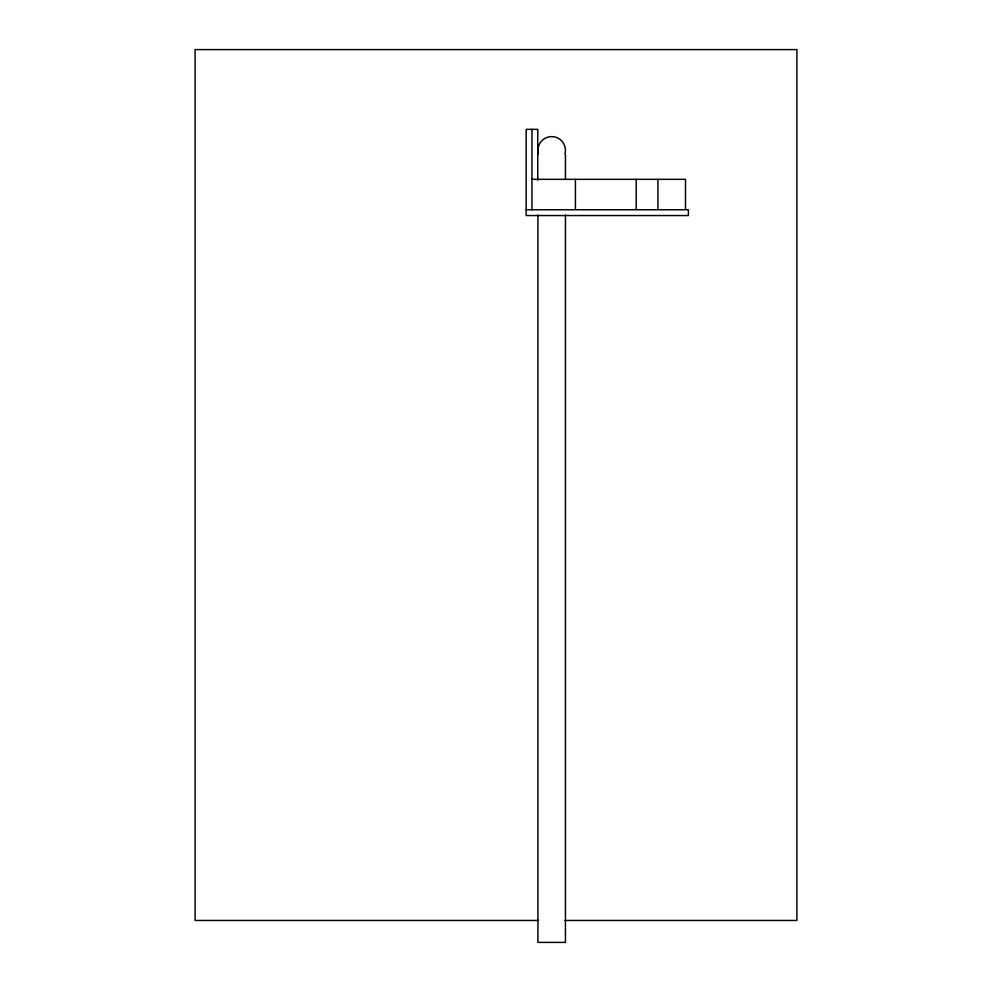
<?xml version="1.0" encoding="UTF-8"?>
<svg xmlns="http://www.w3.org/2000/svg" width="992" height="992" viewBox="0 0 992 992"><rect width="100%" height="100%" fill="white"/><g stroke="black" fill="none" stroke-linecap="round" stroke-linejoin="round"><path stroke-width="1.49" d="M565.44 179.329L565.44 155.074M531.948 179.329L685.497 179.329L685.497 208.754M526.157 209.758L688.386 209.758L688.386 215.549L526.157 215.549L526.157 129.344L537.751 129.344L537.751 180.147M538.544 920.452L195.102 920.452L195.102 49.6L796.898 49.6L796.898 920.452L564.845 920.452M657.944 179.329L657.944 208.754M636.207 179.329L636.207 208.754M575.422 179.329L575.422 208.754M565.44 214.929L565.44 942.4L537.924 942.4L537.924 214.929M531.948 129.344L531.948 209.758M538.445 154.144A13.764 13.764 0 0 1 551.676 136.598A13.764 13.764 0 0 1 564.919 154.144"/></g></svg>
